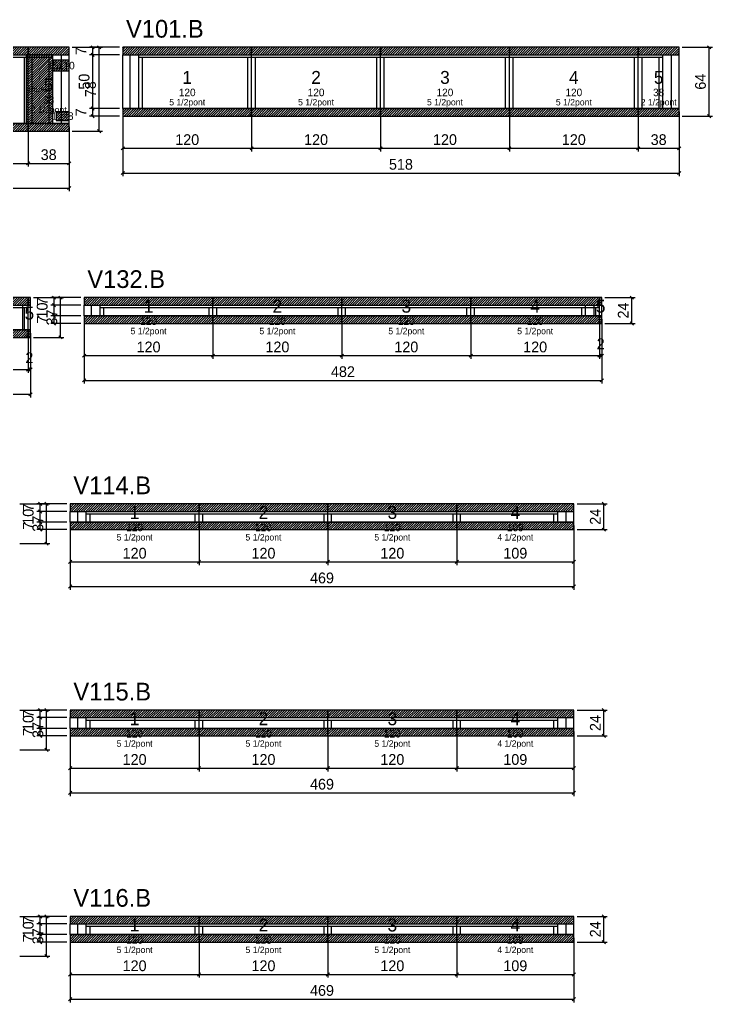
# Model space of a CAD drawing. Extents: x -69 to 3070, y -7262 to 1250.
# Drawn here: x 665 to 1310, y -3024 to -2109 of the extents above; entities that cross this region are included whole.
import ezdxf
from ezdxf.enums import TextEntityAlignment as Align

# ---------------------------------------------------------------- set-up
doc = ezdxf.new("R2010")
doc.units = 0
for name, color, linetype in [('5', 5, 'Continuous'), ('COTA', 241, 'Continuous'), ('NOMENCLATURA', 7, 'Continuous'), ('Painéis', 200, 'Continuous'), ('SARR_2.2x7', 40, 'Continuous'), ('SARR_3.5x7', 81, 'Continuous'), ('SCO-___-LAJ', 224, 'Continuous'), ('texto', 7, 'Continuous')]:
    doc.layers.add(name, color=color, linetype=linetype)
doc.dimstyles.new('PAINEL', dxfattribs={"dimtxt": 10, "dimasz": 3, "dimexe": 3, "dimexo": 3, "dimgap": 3, "dimtad": 1, "dimblk": 'OBLIQUE', "dimblk1": 'OBLIQUE', "dimcen": 2.5, "dimclrd": 4, "dimclre": 4, "dimclrt": 240, "dimazin": 3, "dimtfac": 1, "dimtmove": 0, "dimatfit": 3})

# ---------------------------------------------------------------- blocks, each defined once
blk = doc.blocks.new('_OBLIQUE')
at = {"color": 0, "linetype": 'BYBLOCK'}
blk.add_line((-0.5, -0.5), (0.5, 0.5), dxfattribs=at)

msp = doc.modelspace()

# ---------------------------------------------------------------- hatches: boundary and pattern name
at = {"layer": 'COTA'}
h = msp.add_hatch(dxfattribs=at)
h.set_pattern_fill('ANSI31', scale=0.5)
h.paths.add_polyline_path([(553, -2142), (673, -2142), (673, -2135), (553, -2135)])
h = msp.add_hatch(dxfattribs=at)
h.set_pattern_fill('ANSI31', scale=0.5)
h.paths.add_polyline_path([(673, -2142), (711, -2142), (711, -2135), (673, -2135)])
h = msp.add_hatch(dxfattribs=at)
h.set_pattern_fill('ANSI31', scale=0.5)
h.paths.add_polyline_path([(761, -2142), (881, -2142), (881, -2135), (761, -2135)])
h = msp.add_hatch(dxfattribs=at)
h.set_pattern_fill('ANSI31', scale=0.5)
h.paths.add_polyline_path([(881, -2142), (1001, -2142), (1001, -2135), (881, -2135)])
h = msp.add_hatch(dxfattribs=at)
h.set_pattern_fill('ANSI31', scale=0.5)
h.paths.add_polyline_path([(1001, -2142), (1121, -2142), (1121, -2135), (1001, -2135)])
h = msp.add_hatch(dxfattribs=at)
h.set_pattern_fill('ANSI31', scale=0.5)
h.paths.add_polyline_path([(1121, -2142), (1241, -2142), (1241, -2135), (1121, -2135)])
h = msp.add_hatch(dxfattribs=at)
h.set_pattern_fill('ANSI31', scale=0.5)
h.paths.add_polyline_path([(1241, -2142), (1279, -2142), (1279, -2135), (1241, -2135)])
h = msp.add_hatch(dxfattribs=at)
h.set_pattern_fill('ANSI31', scale=0.5)
h.paths.add_polyline_path([(671, -2206), (696, -2206), (696, -2142), (671, -2142)])
h = msp.add_hatch(dxfattribs=at)
h.set_pattern_fill('ANSI31', scale=0.5)
h.paths.add_polyline_path([(696, -2157), (711, -2157), (711, -2147), (696, -2147)])
h = msp.add_hatch(dxfattribs=at)
h.set_pattern_fill('ANSI31', scale=0.5)
h.paths.add_polyline_path([(699, -2203), (711, -2203), (711, -2195), (699, -2195)])
h = msp.add_hatch(dxfattribs=at)
h.set_pattern_fill('ANSI31', scale=0.5)
h.paths.add_polyline_path([(761, -2199), (881, -2199), (881, -2192), (761, -2192)])
h = msp.add_hatch(dxfattribs=at)
h.set_pattern_fill('ANSI31', scale=0.5)
h.paths.add_polyline_path([(881, -2199), (1001, -2199), (1001, -2192), (881, -2192)])
h = msp.add_hatch(dxfattribs=at)
h.set_pattern_fill('ANSI31', scale=0.5)
h.paths.add_polyline_path([(1001, -2199), (1121, -2199), (1121, -2192), (1001, -2192)])
h = msp.add_hatch(dxfattribs=at)
h.set_pattern_fill('ANSI31', scale=0.5)
h.paths.add_polyline_path([(1121, -2199), (1241, -2199), (1241, -2192), (1121, -2192)])
h = msp.add_hatch(dxfattribs=at)
h.set_pattern_fill('ANSI31', scale=0.5)
h.paths.add_polyline_path([(1241, -2199), (1279, -2199), (1279, -2192), (1241, -2192)])
h = msp.add_hatch(dxfattribs=at)
h.set_pattern_fill('ANSI31', scale=0.5)
h.paths.add_polyline_path([(553, -2213), (673, -2213), (673, -2206), (553, -2206)])
h = msp.add_hatch(dxfattribs=at)
h.set_pattern_fill('ANSI31', scale=0.5)
h.paths.add_polyline_path([(673, -2213), (711, -2213), (711, -2206), (673, -2206)])
h = msp.add_hatch(dxfattribs=at)
h.set_pattern_fill('ANSI31', scale=0.5)
h.paths.add_polyline_path([(553, -2375), (673, -2375), (673, -2368), (553, -2368)])
h = msp.add_hatch(dxfattribs=at)
h.set_pattern_fill('ANSI31', scale=0.5)
h.paths.add_polyline_path([(673, -2375), (675, -2375), (675, -2368), (673, -2368)])
h = msp.add_hatch(dxfattribs=at)
h.set_pattern_fill('ANSI31', scale=0.5)
h.paths.add_polyline_path([(725, -2375), (845, -2375), (845, -2368), (725, -2368)])
h = msp.add_hatch(dxfattribs=at)
h.set_pattern_fill('ANSI31', scale=0.5)
h.paths.add_polyline_path([(845, -2375), (965, -2375), (965, -2368), (845, -2368)])
h = msp.add_hatch(dxfattribs=at)
h.set_pattern_fill('ANSI31', scale=0.5)
h.paths.add_polyline_path([(965, -2375), (1085, -2375), (1085, -2368), (965, -2368)])
h = msp.add_hatch(dxfattribs=at)
h.set_pattern_fill('ANSI31', scale=0.5)
h.paths.add_polyline_path([(1085, -2375), (1205, -2375), (1205, -2368), (1085, -2368)])
h = msp.add_hatch(dxfattribs=at)
h.set_pattern_fill('ANSI31', scale=0.5)
h.paths.add_polyline_path([(1205, -2375), (1207, -2375), (1207, -2368), (1205, -2368)])
h = msp.add_hatch(dxfattribs=at)
h.set_pattern_fill('ANSI31', scale=0.5)
h.paths.add_polyline_path([(725, -2392), (845, -2392), (845, -2385), (725, -2385)])
h = msp.add_hatch(dxfattribs=at)
h.set_pattern_fill('ANSI31', scale=0.5)
h.paths.add_polyline_path([(845, -2392), (965, -2392), (965, -2385), (845, -2385)])
h = msp.add_hatch(dxfattribs=at)
h.set_pattern_fill('ANSI31', scale=0.5)
h.paths.add_polyline_path([(965, -2392), (1085, -2392), (1085, -2385), (965, -2385)])
h = msp.add_hatch(dxfattribs=at)
h.set_pattern_fill('ANSI31', scale=0.5)
h.paths.add_polyline_path([(1085, -2392), (1205, -2392), (1205, -2385), (1085, -2385)])
h = msp.add_hatch(dxfattribs=at)
h.set_pattern_fill('ANSI31', scale=0.5)
h.paths.add_polyline_path([(1205, -2392), (1207, -2392), (1207, -2385), (1205, -2385)])
h = msp.add_hatch(dxfattribs=at)
h.set_pattern_fill('ANSI31', scale=0.5)
h.paths.add_polyline_path([(553, -2405), (673, -2405), (673, -2398), (553, -2398)])
h = msp.add_hatch(dxfattribs=at)
h.set_pattern_fill('ANSI31', scale=0.5)
h.paths.add_polyline_path([(673, -2405), (675, -2405), (675, -2398), (673, -2398)])
h = msp.add_hatch(dxfattribs=at)
h.set_pattern_fill('ANSI31', scale=0.5)
h.paths.add_polyline_path([(712, -2567), (832, -2567), (832, -2560), (712, -2560)])
h = msp.add_hatch(dxfattribs=at)
h.set_pattern_fill('ANSI31', scale=0.5)
h.paths.add_polyline_path([(832, -2567), (952, -2567), (952, -2560), (832, -2560)])
h = msp.add_hatch(dxfattribs=at)
h.set_pattern_fill('ANSI31', scale=0.5)
h.paths.add_polyline_path([(952, -2567), (1072, -2567), (1072, -2560), (952, -2560)])
h = msp.add_hatch(dxfattribs=at)
h.set_pattern_fill('ANSI31', scale=0.5)
h.paths.add_polyline_path([(1072, -2567), (1181, -2567), (1181, -2560), (1072, -2560)])
h = msp.add_hatch(dxfattribs=at)
h.set_pattern_fill('ANSI31', scale=0.5)
h.paths.add_polyline_path([(712, -2584), (832, -2584), (832, -2577), (712, -2577)])
h = msp.add_hatch(dxfattribs=at)
h.set_pattern_fill('ANSI31', scale=0.5)
h.paths.add_polyline_path([(832, -2584), (952, -2584), (952, -2577), (832, -2577)])
h = msp.add_hatch(dxfattribs=at)
h.set_pattern_fill('ANSI31', scale=0.5)
h.paths.add_polyline_path([(952, -2584), (1072, -2584), (1072, -2577), (952, -2577)])
h = msp.add_hatch(dxfattribs=at)
h.set_pattern_fill('ANSI31', scale=0.5)
h.paths.add_polyline_path([(1072, -2584), (1181, -2584), (1181, -2577), (1072, -2577)])
h = msp.add_hatch(dxfattribs=at)
h.set_pattern_fill('ANSI31', scale=0.5)
h.paths.add_polyline_path([(712, -2759), (832, -2759), (832, -2752), (712, -2752)])
h = msp.add_hatch(dxfattribs=at)
h.set_pattern_fill('ANSI31', scale=0.5)
h.paths.add_polyline_path([(832, -2759), (952, -2759), (952, -2752), (832, -2752)])
h = msp.add_hatch(dxfattribs=at)
h.set_pattern_fill('ANSI31', scale=0.5)
h.paths.add_polyline_path([(952, -2759), (1072, -2759), (1072, -2752), (952, -2752)])
h = msp.add_hatch(dxfattribs=at)
h.set_pattern_fill('ANSI31', scale=0.5)
h.paths.add_polyline_path([(1072, -2759), (1181, -2759), (1181, -2752), (1072, -2752)])
h = msp.add_hatch(dxfattribs=at)
h.set_pattern_fill('ANSI31', scale=0.5)
h.paths.add_polyline_path([(712, -2776), (832, -2776), (832, -2769), (712, -2769)])
h = msp.add_hatch(dxfattribs=at)
h.set_pattern_fill('ANSI31', scale=0.5)
h.paths.add_polyline_path([(832, -2776), (952, -2776), (952, -2769), (832, -2769)])
h = msp.add_hatch(dxfattribs=at)
h.set_pattern_fill('ANSI31', scale=0.5)
h.paths.add_polyline_path([(952, -2776), (1072, -2776), (1072, -2769), (952, -2769)])
h = msp.add_hatch(dxfattribs=at)
h.set_pattern_fill('ANSI31', scale=0.5)
h.paths.add_polyline_path([(1072, -2776), (1181, -2776), (1181, -2769), (1072, -2769)])
h = msp.add_hatch(dxfattribs=at)
h.set_pattern_fill('ANSI31', scale=0.5)
h.paths.add_polyline_path([(712, -2951), (832, -2951), (832, -2944), (712, -2944)])
h = msp.add_hatch(dxfattribs=at)
h.set_pattern_fill('ANSI31', scale=0.5)
h.paths.add_polyline_path([(832, -2951), (952, -2951), (952, -2944), (832, -2944)])
h = msp.add_hatch(dxfattribs=at)
h.set_pattern_fill('ANSI31', scale=0.5)
h.paths.add_polyline_path([(952, -2951), (1072, -2951), (1072, -2944), (952, -2944)])
h = msp.add_hatch(dxfattribs=at)
h.set_pattern_fill('ANSI31', scale=0.5)
h.paths.add_polyline_path([(1072, -2951), (1181, -2951), (1181, -2944), (1072, -2944)])
h = msp.add_hatch(dxfattribs=at)
h.set_pattern_fill('ANSI31', scale=0.5)
h.paths.add_polyline_path([(712, -2968), (832, -2968), (832, -2961), (712, -2961)])
h = msp.add_hatch(dxfattribs=at)
h.set_pattern_fill('ANSI31', scale=0.5)
h.paths.add_polyline_path([(832, -2968), (952, -2968), (952, -2961), (832, -2961)])
h = msp.add_hatch(dxfattribs=at)
h.set_pattern_fill('ANSI31', scale=0.5)
h.paths.add_polyline_path([(952, -2968), (1072, -2968), (1072, -2961), (952, -2961)])
h = msp.add_hatch(dxfattribs=at)
h.set_pattern_fill('ANSI31', scale=0.5)
h.paths.add_polyline_path([(1072, -2968), (1181, -2968), (1181, -2961), (1072, -2961)])

# ---------------------------------------------------------------- linework, layer by layer
at = {"layer": 'Painéis'}
for p, q in [((553, -2142), (673, -2142)), ((673, -2206), (673, -2142)), ((673, -2206), (673, -2142)), ((673, -2142), (711, -2142)), ((673, -2206), (673, -2142)), ((711, -2206), (711, -2142)), ((761, -2142), (881, -2142)), ((761, -2192), (761, -2142)), ((881, -2192), (881, -2142)), ((881, -2192), (881, -2142)), ((881, -2142), (1001, -2142)), ((881, -2192), (881, -2142)), ((1001, -2192), (1001, -2142)), ((1001, -2192), (1001, -2142)), ((1001, -2142), (1121, -2142)), ((1001, -2192), (1001, -2142)), ((1121, -2192), (1121, -2142)), ((1121, -2192), (1121, -2142)), ((1121, -2142), (1241, -2142)), ((1121, -2192), (1121, -2142)), ((1241, -2192), (1241, -2142)), ((1241, -2192), (1241, -2142)), ((1241, -2142), (1279, -2142)), ((1241, -2192), (1241, -2142)), ((1279, -2192), (1279, -2142)), ((761, -2192), (881, -2192)), ((881, -2192), (1001, -2192)), ((1001, -2192), (1121, -2192)), ((1121, -2192), (1241, -2192)), ((1241, -2192), (1279, -2192)), ((553, -2206), (673, -2206)), ((673, -2206), (711, -2206)), ((553, -2375), (673, -2375)), ((673, -2398), (673, -2375)), ((673, -2398), (673, -2375)), ((673, -2375), (675, -2375)), ((673, -2398), (673, -2375)), ((675, -2398), (675, -2375)), ((725, -2375), (845, -2375)), ((725, -2385), (725, -2375)), ((845, -2385), (845, -2375)), ((845, -2385), (845, -2375)), ((845, -2375), (965, -2375)), ((845, -2385), (845, -2375)), ((965, -2385), (965, -2375)), ((965, -2385), (965, -2375)), ((965, -2375), (1085, -2375)), ((965, -2385), (965, -2375)), ((1085, -2385), (1085, -2375)), ((1085, -2385), (1085, -2375)), ((1085, -2375), (1205, -2375)), ((1085, -2385), (1085, -2375)), ((1205, -2385), (1205, -2375)), ((1205, -2385), (1205, -2375)), ((1205, -2375), (1207, -2375)), ((1205, -2385), (1205, -2375)), ((1207, -2385), (1207, -2375)), ((725, -2385), (845, -2385)), ((845, -2385), (965, -2385)), ((965, -2385), (1085, -2385)), ((1085, -2385), (1205, -2385)), ((1205, -2385), (1207, -2385)), ((553, -2398), (673, -2398)), ((673, -2398), (675, -2398)), ((712, -2567), (832, -2567)), ((712, -2577), (712, -2567)), ((832, -2577), (832, -2567)), ((832, -2577), (832, -2567)), ((832, -2567), (952, -2567)), ((832, -2577), (832, -2567)), ((952, -2577), (952, -2567)), ((952, -2577), (952, -2567)), ((952, -2567), (1072, -2567)), ((952, -2577), (952, -2567)), ((1072, -2577), (1072, -2567)), ((1072, -2577), (1072, -2567)), ((1072, -2567), (1181, -2567)), ((1072, -2577), (1072, -2567)), ((1181, -2577), (1181, -2567)), ((712, -2577), (832, -2577)), ((832, -2577), (952, -2577)), ((952, -2577), (1072, -2577)), ((1072, -2577), (1181, -2577)), ((712, -2759), (832, -2759)), ((712, -2769), (712, -2759)), ((832, -2769), (832, -2759)), ((832, -2769), (832, -2759)), ((832, -2759), (952, -2759)), ((832, -2769), (832, -2759)), ((952, -2769), (952, -2759)), ((952, -2769), (952, -2759)), ((952, -2759), (1072, -2759)), ((952, -2769), (952, -2759)), ((1072, -2769), (1072, -2759)), ((1072, -2769), (1072, -2759)), ((1072, -2759), (1181, -2759)), ((1072, -2769), (1072, -2759)), ((1181, -2769), (1181, -2759)), ((712, -2769), (832, -2769)), ((832, -2769), (952, -2769)), ((952, -2769), (1072, -2769)), ((1072, -2769), (1181, -2769)), ((712, -2951), (832, -2951)), ((712, -2961), (712, -2951)), ((832, -2961), (832, -2951)), ((832, -2961), (832, -2951)), ((832, -2951), (952, -2951)), ((832, -2961), (832, -2951)), ((952, -2961), (952, -2951)), ((952, -2961), (952, -2951)), ((952, -2951), (1072, -2951)), ((952, -2961), (952, -2951)), ((1072, -2961), (1072, -2951)), ((1072, -2961), (1072, -2951)), ((1072, -2951), (1181, -2951)), ((1072, -2961), (1072, -2951)), ((1181, -2961), (1181, -2951)), ((712, -2961), (832, -2961)), ((832, -2961), (952, -2961)), ((952, -2961), (1072, -2961)), ((1072, -2961), (1181, -2961))]:
    msp.add_line(p, q, dxfattribs=at)
for points in [[(671, -2206), (696, -2206), (696, -2142), (671, -2142)], [(696, -2157), (711, -2157), (711, -2147), (696, -2147)], [(699, -2203), (711, -2203), (711, -2195), (699, -2195)]]:
    msp.add_lwpolyline(points, close=True, dxfattribs=at)
at = {"layer": 'SARR_2.2x7'}
for p, q in [((553, -2144.2), (673, -2144.2)), ((673, -2144.2), (696, -2144.2)), ((704, -2206), (704, -2142)), ((768, -2192), (768, -2142)), ((776, -2144.2), (881, -2144.2)), ((881, -2144.2), (1001, -2144.2)), ((1001, -2144.2), (1121, -2144.2)), ((1121, -2144.2), (1241, -2144.2)), ((1241, -2144.2), (1264, -2144.2)), ((1272, -2192), (1272, -2142)), ((553, -2377.2), (673, -2377.2)), ((668, -2398), (668, -2375)), ((732, -2385), (732, -2375)), ((740, -2377.2), (845, -2377.2)), ((845, -2377.2), (965, -2377.2)), ((965, -2377.2), (1085, -2377.2)), ((1085, -2377.2), (1205, -2377.2)), ((1200, -2385), (1200, -2375)), ((719, -2577), (719, -2567)), ((727, -2569.2), (832, -2569.2)), ((832, -2569.2), (952, -2569.2)), ((952, -2569.2), (1072, -2569.2)), ((1072, -2569.2), (1166, -2569.2)), ((1174, -2577), (1174, -2567)), ((719, -2769), (719, -2759)), ((727, -2761.2), (832, -2761.2)), ((832, -2761.2), (952, -2761.2)), ((952, -2761.2), (1072, -2761.2)), ((1072, -2761.2), (1166, -2761.2)), ((1174, -2769), (1174, -2759)), ((719, -2961), (719, -2951)), ((727, -2953.2), (832, -2953.2)), ((832, -2953.2), (952, -2953.2)), ((952, -2953.2), (1072, -2953.2)), ((1072, -2953.2), (1166, -2953.2)), ((1174, -2961), (1174, -2951))]:
    msp.add_line(p, q, dxfattribs=at)
at = {"layer": 'SARR_3.5x7'}
for p, q in [((669.5, -2206), (669.5, -2144.2)), ((673, -2206), (673, -2142)), ((673, -2206), (673, -2142)), ((676.5, -2206), (676.5, -2144.2)), ((692.5, -2206), (692.5, -2144.2)), ((696, -2206), (696, -2142)), ((776, -2192), (776, -2142)), ((779.5, -2192), (779.5, -2144.2)), ((877.5, -2192), (877.5, -2144.2)), ((881, -2192), (881, -2142)), ((881, -2192), (881, -2142)), ((884.5, -2192), (884.5, -2144.2)), ((997.5, -2192), (997.5, -2144.2)), ((1001, -2192), (1001, -2142)), ((1001, -2192), (1001, -2142)), ((1004.5, -2192), (1004.5, -2144.2)), ((1117.5, -2192), (1117.5, -2144.2)), ((1121, -2192), (1121, -2142)), ((1121, -2192), (1121, -2142)), ((1124.5, -2192), (1124.5, -2144.2)), ((1237.5, -2192), (1237.5, -2144.2)), ((1241, -2192), (1241, -2142)), ((1241, -2192), (1241, -2142)), ((1244.5, -2192), (1244.5, -2144.2)), ((1260.5, -2192), (1260.5, -2144.2)), ((1264, -2192), (1264, -2142)), ((776, -2192), (779.5, -2192)), ((877.5, -2192), (881, -2192)), ((881, -2192), (884.5, -2192)), ((997.5, -2192), (1001, -2192)), ((1001, -2192), (1004.5, -2192)), ((1117.5, -2192), (1121, -2192)), ((1121, -2192), (1124.5, -2192)), ((1237.5, -2192), (1241, -2192)), ((1241, -2192), (1244.5, -2192)), ((1260.5, -2192), (1264, -2192)), ((669.5, -2206), (673, -2206)), ((673, -2206), (676.5, -2206)), ((692.5, -2206), (696, -2206)), ((669.5, -2398), (669.5, -2377.2)), ((673, -2398), (673, -2375)), ((740, -2385), (740, -2375)), ((743.5, -2385), (743.5, -2377.2)), ((841.5, -2385), (841.5, -2377.2)), ((845, -2385), (845, -2375)), ((845, -2385), (845, -2375)), ((848.5, -2385), (848.5, -2377.2)), ((961.5, -2385), (961.5, -2377.2)), ((965, -2385), (965, -2375)), ((965, -2385), (965, -2375)), ((968.5, -2385), (968.5, -2377.2)), ((1081.5, -2385), (1081.5, -2377.2)), ((1085, -2385), (1085, -2375)), ((1085, -2385), (1085, -2375)), ((1088.5, -2385), (1088.5, -2377.2)), ((1188.5, -2385), (1188.5, -2377.2)), ((1192, -2385), (1192, -2375)), ((1201.5, -2385), (1201.5, -2377.2)), ((1205, -2385), (1205, -2375)), ((740, -2385), (743.5, -2385)), ((841.5, -2385), (845, -2385)), ((845, -2385), (848.5, -2385)), ((961.5, -2385), (965, -2385)), ((965, -2385), (968.5, -2385)), ((1081.5, -2385), (1085, -2385)), ((1085, -2385), (1088.5, -2385)), ((1188.5, -2385), (1192, -2385)), ((1201.5, -2385), (1205, -2385)), ((669.5, -2398), (673, -2398)), ((727, -2577), (727, -2567)), ((730.5, -2577), (730.5, -2569.2)), ((828.5, -2577), (828.5, -2569.2)), ((832, -2577), (832, -2567)), ((832, -2577), (832, -2567)), ((835.5, -2577), (835.5, -2569.2)), ((948.5, -2577), (948.5, -2569.2)), ((952, -2577), (952, -2567)), ((952, -2577), (952, -2567)), ((955.5, -2577), (955.5, -2569.2)), ((1068.5, -2577), (1068.5, -2569.2)), ((1072, -2577), (1072, -2567)), ((1072, -2577), (1072, -2567)), ((1075.5, -2577), (1075.5, -2569.2)), ((1162.5, -2577), (1162.5, -2569.2)), ((1166, -2577), (1166, -2567)), ((727, -2577), (730.5, -2577)), ((828.5, -2577), (832, -2577)), ((832, -2577), (835.5, -2577)), ((948.5, -2577), (952, -2577)), ((952, -2577), (955.5, -2577)), ((1068.5, -2577), (1072, -2577)), ((1072, -2577), (1075.5, -2577)), ((1162.5, -2577), (1166, -2577)), ((727, -2769), (727, -2759)), ((730.5, -2769), (730.5, -2761.2)), ((828.5, -2769), (828.5, -2761.2)), ((832, -2769), (832, -2759)), ((832, -2769), (832, -2759)), ((835.5, -2769), (835.5, -2761.2)), ((948.5, -2769), (948.5, -2761.2)), ((952, -2769), (952, -2759)), ((952, -2769), (952, -2759)), ((955.5, -2769), (955.5, -2761.2)), ((1068.5, -2769), (1068.5, -2761.2)), ((1072, -2769), (1072, -2759)), ((1072, -2769), (1072, -2759)), ((1075.5, -2769), (1075.5, -2761.2)), ((1162.5, -2769), (1162.5, -2761.2)), ((1166, -2769), (1166, -2759)), ((727, -2769), (730.5, -2769)), ((828.5, -2769), (832, -2769)), ((832, -2769), (835.5, -2769)), ((948.5, -2769), (952, -2769)), ((952, -2769), (955.5, -2769)), ((1068.5, -2769), (1072, -2769)), ((1072, -2769), (1075.5, -2769)), ((1162.5, -2769), (1166, -2769)), ((727, -2961), (727, -2951)), ((730.5, -2961), (730.5, -2953.2)), ((828.5, -2961), (828.5, -2953.2)), ((832, -2961), (832, -2951)), ((832, -2961), (832, -2951)), ((835.5, -2961), (835.5, -2953.2)), ((948.5, -2961), (948.5, -2953.2)), ((952, -2961), (952, -2951)), ((952, -2961), (952, -2951)), ((955.5, -2961), (955.5, -2953.2)), ((1068.5, -2961), (1068.5, -2953.2)), ((1072, -2961), (1072, -2951)), ((1072, -2961), (1072, -2951)), ((1075.5, -2961), (1075.5, -2953.2)), ((1162.5, -2961), (1162.5, -2953.2)), ((1166, -2961), (1166, -2951)), ((727, -2961), (730.5, -2961)), ((828.5, -2961), (832, -2961)), ((832, -2961), (835.5, -2961)), ((948.5, -2961), (952, -2961)), ((952, -2961), (955.5, -2961)), ((1068.5, -2961), (1072, -2961)), ((1072, -2961), (1075.5, -2961)), ((1162.5, -2961), (1166, -2961))]:
    msp.add_line(p, q, dxfattribs=at)
at = {"layer": 'SCO-___-LAJ'}
for points in [[(553, -2142), (673, -2142), (673, -2135), (553, -2135)], [(673, -2142), (711, -2142), (711, -2135), (673, -2135)], [(761, -2142), (881, -2142), (881, -2135), (761, -2135)], [(881, -2142), (1001, -2142), (1001, -2135), (881, -2135)], [(1001, -2142), (1121, -2142), (1121, -2135), (1001, -2135)], [(1121, -2142), (1241, -2142), (1241, -2135), (1121, -2135)], [(1241, -2142), (1279, -2142), (1279, -2135), (1241, -2135)], [(761, -2199), (881, -2199), (881, -2192), (761, -2192)], [(881, -2199), (1001, -2199), (1001, -2192), (881, -2192)], [(1001, -2199), (1121, -2199), (1121, -2192), (1001, -2192)], [(1121, -2199), (1241, -2199), (1241, -2192), (1121, -2192)], [(1241, -2199), (1279, -2199), (1279, -2192), (1241, -2192)], [(553, -2213), (673, -2213), (673, -2206), (553, -2206)], [(673, -2213), (711, -2213), (711, -2206), (673, -2206)], [(553, -2375), (673, -2375), (673, -2368), (553, -2368)], [(673, -2375), (675, -2375), (675, -2368), (673, -2368)], [(725, -2375), (845, -2375), (845, -2368), (725, -2368)], [(845, -2375), (965, -2375), (965, -2368), (845, -2368)], [(965, -2375), (1085, -2375), (1085, -2368), (965, -2368)], [(1085, -2375), (1205, -2375), (1205, -2368), (1085, -2368)], [(1205, -2375), (1207, -2375), (1207, -2368), (1205, -2368)], [(725, -2392), (845, -2392), (845, -2385), (725, -2385)], [(845, -2392), (965, -2392), (965, -2385), (845, -2385)], [(965, -2392), (1085, -2392), (1085, -2385), (965, -2385)], [(1085, -2392), (1205, -2392), (1205, -2385), (1085, -2385)], [(1205, -2392), (1207, -2392), (1207, -2385), (1205, -2385)], [(553, -2405), (673, -2405), (673, -2398), (553, -2398)], [(673, -2405), (675, -2405), (675, -2398), (673, -2398)], [(712, -2567), (832, -2567), (832, -2560), (712, -2560)], [(832, -2567), (952, -2567), (952, -2560), (832, -2560)], [(952, -2567), (1072, -2567), (1072, -2560), (952, -2560)], [(1072, -2567), (1181, -2567), (1181, -2560), (1072, -2560)], [(712, -2584), (832, -2584), (832, -2577), (712, -2577)], [(832, -2584), (952, -2584), (952, -2577), (832, -2577)], [(952, -2584), (1072, -2584), (1072, -2577), (952, -2577)], [(1072, -2584), (1181, -2584), (1181, -2577), (1072, -2577)], [(712, -2759), (832, -2759), (832, -2752), (712, -2752)], [(832, -2759), (952, -2759), (952, -2752), (832, -2752)], [(952, -2759), (1072, -2759), (1072, -2752), (952, -2752)], [(1072, -2759), (1181, -2759), (1181, -2752), (1072, -2752)], [(712, -2776), (832, -2776), (832, -2769), (712, -2769)], [(832, -2776), (952, -2776), (952, -2769), (832, -2769)], [(952, -2776), (1072, -2776), (1072, -2769), (952, -2769)], [(1072, -2776), (1181, -2776), (1181, -2769), (1072, -2769)], [(712, -2951), (832, -2951), (832, -2944), (712, -2944)], [(832, -2951), (952, -2951), (952, -2944), (832, -2944)], [(952, -2951), (1072, -2951), (1072, -2944), (952, -2944)], [(1072, -2951), (1181, -2951), (1181, -2944), (1072, -2944)], [(712, -2968), (832, -2968), (832, -2961), (712, -2961)], [(832, -2968), (952, -2968), (952, -2961), (832, -2961)], [(952, -2968), (1072, -2968), (1072, -2961), (952, -2961)], [(1072, -2968), (1181, -2968), (1181, -2961), (1072, -2961)]]:
    msp.add_lwpolyline(points, close=True, dxfattribs=at)

# ---------------------------------------------------------------- texts
at = {"layer": '5'}
for s, height, p in [('15x10', 7, (703.5, -2152)), ('1', 12, (821, -2163)), ('2', 12, (941, -2163)), ('3', 12, (1061, -2163)), ('4', 12, (1181, -2163)), ('5', 12, (1260, -2163)), ('5', 12, (692, -2170)), ('PILAR', 5, (683.5, -2174)), ('120', 7, (821, -2177)), ('120', 7, (941, -2177)), ('120', 7, (1061, -2177)), ('120', 7, (1181, -2177)), ('38', 7, (1260, -2177)), ('38', 7, (692, -2184)), ('12x8', 7, (705, -2199)), ('5', 12, (674, -2382.5)), ('1', 12, (785, -2376)), ('2', 12, (905, -2376)), ('3', 12, (1025, -2376)), ('4', 12, (1145, -2376)), ('5', 12, (1206, -2376)), ('120', 7, (785, -2390)), ('120', 7, (905, -2390)), ('120', 7, (1025, -2390)), ('120', 7, (1145, -2390)), ('1', 12, (772, -2568)), ('2', 12, (892, -2568)), ('3', 12, (1012, -2568)), ('4', 12, (1126.5, -2568)), ('120', 7, (772, -2582)), ('120', 7, (892, -2582)), ('120', 7, (1012, -2582)), ('109', 7, (1126.5, -2582)), ('1', 12, (772, -2760)), ('2', 12, (892, -2760)), ('3', 12, (1012, -2760)), ('4', 12, (1126.5, -2760)), ('120', 7, (772, -2774)), ('120', 7, (892, -2774)), ('120', 7, (1012, -2774)), ('109', 7, (1126.5, -2774)), ('1', 12, (772, -2952)), ('2', 12, (892, -2952)), ('3', 12, (1012, -2952)), ('4', 12, (1126.5, -2952)), ('120', 7, (772, -2966)), ('120', 7, (892, -2966)), ('120', 7, (1012, -2966)), ('109', 7, (1126.5, -2966))]:
    msp.add_text(s, height=height, dxfattribs=at).set_placement(p, align=Align.MIDDLE_CENTER)
at = {"layer": 'NOMENCLATURA'}
for s, p in [('V101.B', (764, -2126)), ('V132.B', (728, -2359)), ('V114.B', (715, -2551)), ('V115.B', (715, -2743)), ('V116.B', (715, -2935))]:
    msp.add_text(s, height=16.5, dxfattribs=at).set_placement(p)
at = {"layer": 'texto', "char_height": 6, "attachment_point": 5}
for s, insert in [('5 1/2pont', (821, -2187)), ('5 1/2pont', (941, -2187)), ('5 1/2pont', (1061, -2187)), ('5 1/2pont', (1181, -2187)), ('2 1/2pont', (1260, -2187)), ('2 1/2pont', (692, -2194)), ('5 1/2pont', (785, -2400)), ('5 1/2pont', (905, -2400)), ('5 1/2pont', (1025, -2400)), ('5 1/2pont', (1145, -2400)), ('5 1/2pont', (772, -2592)), ('5 1/2pont', (892, -2592)), ('5 1/2pont', (1012, -2592)), ('4 1/2pont', (1126.5, -2592)), ('5 1/2pont', (772, -2784)), ('5 1/2pont', (892, -2784)), ('5 1/2pont', (1012, -2784)), ('4 1/2pont', (1126.5, -2784)), ('5 1/2pont', (772, -2976)), ('5 1/2pont', (892, -2976)), ('5 1/2pont', (1012, -2976)), ('4 1/2pont', (1126.5, -2976))]:
    msp.add_mtext(s, dxfattribs=dict(at, insert=insert))

# ---------------------------------------------------------------- dimensions: what is measured, and where the dimension line sits
at = {"layer": 'COTA'}
for base, p1, p2 in [((739, -2213), (711, -2213), (711, -2135)), ((733, -2142), (761, -2142), (761, -2135)), ((733, -2192), (761, -2192), (761, -2142)), ((1307, -2199), (1279, -2199), (1279, -2135)), ((733, -2199), (761, -2199), (761, -2192)), ((703, -2405), (675, -2405), (675, -2368)), ((697, -2375), (725, -2375), (725, -2368)), ((1235, -2392), (1207, -2392), (1207, -2368)), ((697, -2385), (725, -2385), (725, -2375)), ((697, -2392), (725, -2392), (725, -2385)), ((690, -2597), (662, -2597), (662, -2560)), ((684, -2567), (712, -2567), (712, -2560)), ((1209, -2584), (1181, -2584), (1181, -2560)), ((684, -2577), (712, -2577), (712, -2567)), ((684, -2584), (712, -2584), (712, -2577)), ((690, -2789), (662, -2789), (662, -2752)), ((684, -2759), (712, -2759), (712, -2752)), ((1209, -2776), (1181, -2776), (1181, -2752)), ((684, -2769), (712, -2769), (712, -2759)), ((684, -2776), (712, -2776), (712, -2769)), ((690, -2981), (662, -2981), (662, -2944)), ((684, -2951), (712, -2951), (712, -2944)), ((1209, -2968), (1181, -2968), (1181, -2944)), ((684, -2961), (712, -2961), (712, -2951)), ((684, -2968), (712, -2968), (712, -2961))]:
    msp.add_linear_dim(base=base, p1=p1, p2=p2, angle=90, dimstyle='PAINEL', dxfattribs=at).render()
for base, p1, p2 in [((761, -2229), (761, -2192), (881, -2192)), ((761, -2252), (761, -2192), (1279, -2192)), ((881, -2229), (881, -2192), (1001, -2192)), ((1001, -2229), (1001, -2192), (1121, -2192)), ((1121, -2229), (1121, -2192), (1241, -2192)), ((1241, -2229), (1241, -2192), (1279, -2192)), ((193, -2266), (193, -2206), (711, -2206)), ((553, -2243), (553, -2206), (673, -2206)), ((673, -2243), (673, -2206), (711, -2206)), ((725, -2422), (725, -2385), (845, -2385)), ((725, -2445), (725, -2385), (1207, -2385)), ((845, -2422), (845, -2385), (965, -2385)), ((965, -2422), (965, -2385), (1085, -2385)), ((1085, -2422), (1085, -2385), (1205, -2385)), ((1205, -2422), (1205, -2385), (1207, -2385)), ((193, -2458), (193, -2398), (675, -2398)), ((553, -2435), (553, -2398), (673, -2398)), ((673, -2435), (673, -2398), (675, -2398)), ((712, -2614), (712, -2577), (832, -2577)), ((712, -2637), (712, -2577), (1181, -2577)), ((832, -2614), (832, -2577), (952, -2577)), ((952, -2614), (952, -2577), (1072, -2577)), ((1072, -2614), (1072, -2577), (1181, -2577)), ((712, -2806), (712, -2769), (832, -2769)), ((712, -2829), (712, -2769), (1181, -2769)), ((832, -2806), (832, -2769), (952, -2769)), ((952, -2806), (952, -2769), (1072, -2769)), ((1072, -2806), (1072, -2769), (1181, -2769)), ((712, -2998), (712, -2961), (832, -2961)), ((712, -3021), (712, -2961), (1181, -2961)), ((832, -2998), (832, -2961), (952, -2961)), ((952, -2998), (952, -2961), (1072, -2961)), ((1072, -2998), (1072, -2961), (1181, -2961))]:
    msp.add_linear_dim(base=base, p1=p1, p2=p2, dimstyle='PAINEL', dxfattribs=at).render()

doc.saveas('drawing.dxf')
